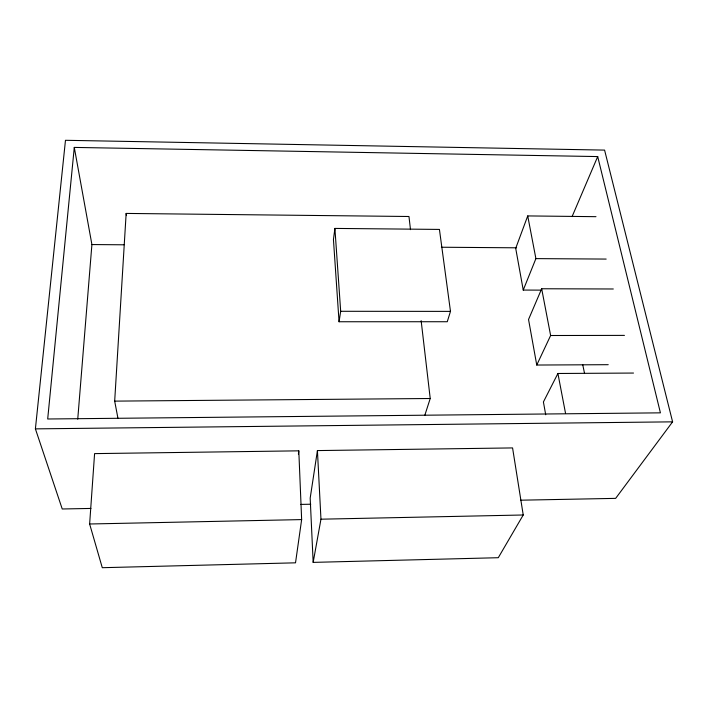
<?xml version="1.0" encoding="UTF-8"?>
<svg xmlns="http://www.w3.org/2000/svg" width="708" height="708" viewBox="0 0 708 708"><rect width="100%" height="100%" fill="white"/><g stroke="black" fill="none" stroke-linecap="round" stroke-linejoin="round"><path stroke-width="1.06" d="M117.962 418.366L114.678 401.126L126.157 213.427L408.967 216.498L410.498 229.649M89.633 523.991L94.589 453.616L298.803 450.837L301.643 519.592L295.519 562.825L102.279 567.701L89.633 523.991L301.643 519.592M77.738 419.198L91.907 244.561L74.287 147.414L597.702 156.574L660.422 412.844L47.693 418.994L74.287 147.414M90.951 508.433L62.233 508.981L35.4 428.871L65.472 140.299L604.588 150.105L672.6 421.844L615.65 498.37L520.654 500.193M298.413 454.085L298.803 450.837M334.902 228.419L333.441 239.552L339.061 321.751L447.261 321.733L450.483 311.387L439.429 229.419L334.902 228.419L340.681 311.29L339.061 321.751M317.423 450.58L310.184 498.131L313.166 562.382L498.282 557.709L523.23 514.99L512.574 447.925L317.423 450.58L320.963 519.194L313.166 562.382M424.809 415.304L430.225 398.507L421.136 320.653M595.986 216.675L527.726 215.922L515.707 248.322L523.239 290.068L540.832 290.13M523.239 290.068L535.903 258.615L527.726 215.922M572.091 216.595L597.702 156.574M613.305 288.988L541.673 288.758L528.54 319.494L536.753 365.036L608.225 364.691M536.753 365.036L550.629 335.512L541.673 288.758M633.51 373.054L557.904 373.488L543.408 401.958L545.718 414.764M320.963 519.194L523.23 514.99M300.829 504.406L310.777 504.22M35.4 428.871L672.6 421.844M114.678 401.126L430.225 398.507M550.629 335.512L624.438 335.388M340.681 311.29L450.483 311.387M535.903 258.615L606.172 259.075M91.907 244.561L123.98 244.8M441.394 247.234L516.601 247.809M582.719 364.611L584.507 373.24M557.904 373.488L565.542 413.357M126.157 213.427L126.449 215.604"/></g></svg>
